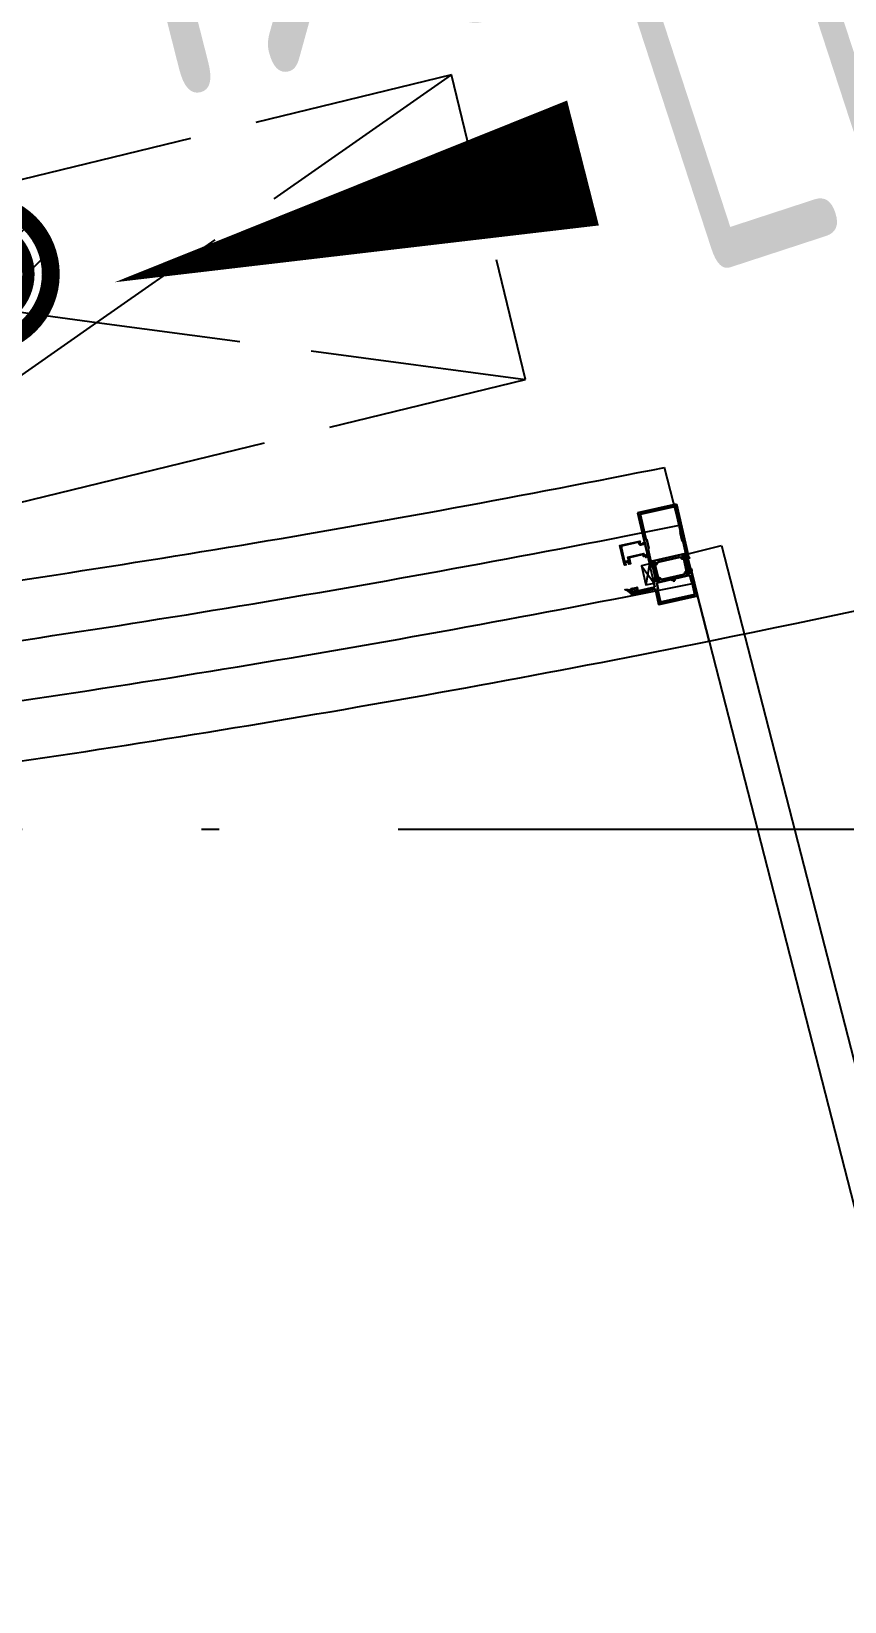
# Model space of a CAD drawing. Header units: inches. Extents: x 0 to 1813292486, y 0 to 3473589894.
# Drawn here: x 600660194 to 600661103, y 3473203155 to 3473204909 of the extents above; entities that cross this region are included whole.
import ezdxf

# ---------------------------------------------------------------- set-up
doc = ezdxf.new("R2010")
doc.units = ezdxf.units.IN
doc.header["$LTSCALE"] = 1000
doc.header["$MEASUREMENT"] = 0
doc.linetypes.add('AX-MALL-GIRD-200$0$DOTE', pattern=[2.42, 2, -0.2, 0.02, -0.2])
for name, color, linetype in [('A-Anno-Note', 241, 'Continuous'), ('AX-MALL-DIM-P02$0$A-Anno-Dims', 3, 'Continuous'), ('AX-MALL-DIM-P02$0$A-Anno-Note', 241, 'Continuous'), ('AX-MALL-DIM-P02$0$A-Detl-Thin', 131, 'Continuous'), ('AX-MALL-GIRD-200$0$A-Grid', 222, 'AX-MALL-GIRD-200$0$DOTE'), ('AX-MALL-P02-200$0$A-Anno-Note', 241, 'Continuous'), ('AX-MALL-WALL-P02$0$A-Anno-Note', 241, 'Continuous'), ('AX-MALL-WALL-P02-QT$0$A-Anno-Note', 241, 'Continuous'), ('AX-MALL-WALL-P02-QT$0$A-Curt', 151, 'Continuous'), ('AX-MALL-WALL-P02-QT$0$A-Detl-Patt', 8, 'Continuous'), ('AX-MALL-WALL-P02-QT$0$A-Detl-Thin', 131, 'Continuous'), ('AX-MALL-WALL-P02-QT$0$A-Fixt', 81, 'Continuous'), ('AX-MALL-WALL-P02-QT$0$A-Wind', 4, 'Continuous'), ('AX-MALL-WALL-P02-QT$0$GASKET', 2, 'Continuous'), ('AX-MALL-WALL-P02-QT$0$STSF', 2, 'Continuous'), ('AX-MALL-WORD-P02$0$A-Wind-Iden', 11, 'Continuous'), ('AX-MALL-ZTKD-P02$0$A-Anno-Note', 241, 'Continuous'), ('PX-MALL-P02-LG$0$P-Drain-Fldr', 4, 'Continuous'), ('PX-MALL-P02-LG$0$P-Drain-Fldr-ARCH', 161, 'Continuous'), ('PX-MALL-P02-LG$0$P-Drain-Fldr-W100', 4, 'Continuous'), ('PX-MALL-P02-LG$0$P-Drain-Fldr-W50', 4, 'Continuous')]:
    doc.layers.add(name, color=color, linetype=linetype)
doc.layers.add('AX-MALL-WALL-P02-QT$0$AM_SUPPR', color=6, linetype='Continuous', lineweight=30)
doc.styles.add('AX-MALL-DIM-P02$0$_TCH_DIM', font='gbenor.shx')
doc.styles.add('AX-MALL-WORD-P02$0$_TCH_WINDOW', font='gbenor.shx', dxfattribs={"bigfont": 'gbcbig.shx'})

# ---------------------------------------------------------------- blocks, each defined once
blk = doc.blocks.new('AX-MALL-WORD-P02')
at = {"layer": 'AX-MALL-WORD-P02$0$A-Wind-Iden', "style": 'AX-MALL-WORD-P02$0$_TCH_WINDOW', "width": 0.7}
blk.add_text('LC1210', height=446.25, rotation=357.6702, dxfattribs=at).set_placement((600456495, 3473036618.6))
blk = doc.blocks.new('AX-MALL-GIRD-200')
at = {"layer": 'AX-MALL-GIRD-200$0$A-Grid'}
blk.add_line((600215588.6, 3473125707.5), (600573484.6, 3472992380.8), dxfattribs=at)
blk = doc.blocks.new('AX-MALL-WALL-P02-QT$0$JB-AC(O)-Hide')
for p, q in [((-225, 175), (-450, 175)), ((-450, 175), (-450, 37.5)), ((-450, 175), (-225, 87.5)), ((150, 175), (-150, 175)), ((450, 175), (225, 175)), ((225, 87.5), (450, 175)), ((450, 37.5), (450, 175)), ((-150, 58.3), (0, 0)), ((0, 0), (150, 58.3)), ((-150, -58.3), (0, 0)), ((0, 0), (150, -58.3)), ((-450, -37.5), (-450, -175)), ((450, -175), (450, -37.5)), ((-450, -175), (-225, -87.5)), ((225, -87.5), (450, -175)), ((-450, -175), (-225, -175)), ((-150, -175), (150, -175)), ((225, -175), (450, -175))]:
    blk.add_line(p, q)
blk = doc.blocks.new('AX-MALL-WALL-P02-QT$0$tj')
at = {"layer": 'AX-MALL-WALL-P02-QT$0$A-Detl-Patt'}
h = blk.add_hatch(dxfattribs=at)
h.set_pattern_fill('STEEL', color=256, scale=100, angle=50.4318)
h.set_pattern_definition([(75, (-14278.2, 156289.83), (-153.340725, 41.087523), []), (75, (-14317.88, 156358.57), (-153.340725, 41.087523), [])])
edge = h.paths.add_edge_path()
edge.add_arc((274303, 370915.4), 354853.2, 270.960109, 275.951313)
edge.add_line((311095.3, 17974.7), (323404.3, 17664.9))
edge.add_arc((337498.6, -5423), 27050, 84.42965, 121.40246, ccw=False)
edge.add_line((340124.3, 21499.2), (352435.6, 23411.5))
edge.add_line((352435.6, 23411.5), (352460.3, 23263.6))
edge.add_arc((262949, 558936.3), 543100, 279.486523, 288.50533)
edge.add_line((435325, 43917.8), (435185.9, 44187.6))
edge.add_arc((262949, 558936.3), 542800, 279.518166, 288.500444, ccw=False)
edge.add_line((352706.5, 23609), (352681.7, 23756.9))
edge.add_line((352681.7, 23756.9), (340117.8, 21803.8))
edge.add_arc((337510.1, -5455), 27383.3, 84.53553, 121.20268)
edge.add_line((323323.7, 17967), (311085.8, 18275))
edge.add_arc((274273.8, 371474.5), 355112.7, 270.964111, 275.950126, ccw=False)
edge.add_line((280249, 16412.1), (280249, 16112))
blk.add_lwpolyline([(280199, 16060.3, 0.021808), (311096.9, 17924.6), (323417.8, 17614.5, -0.162936), (340125.4, 21448.9), (352394.5, 23354), (352419.3, 23206, 0.039422), (435396.2, 43888.9), (435210.7, 44248.6, -0.039209), (352747.6, 23666.5), (352722.9, 23813.9, 0.001867), (340109.1, 21853.1, 0.160692), (323306.5, 18015), (311084.2, 18325.1, -0.021778), (280199, 16460.5), (280199, 16060.3)], format="xyb", dxfattribs=at)
blk.add_lwpolyline([(280249, 16112, 0.021782), (311095.3, 17974.7), (323404.3, 17664.9, -0.162739), (340124.3, 21499.2), (352435.6, 23411.5), (352460.3, 23263.6, 0.039372), (435325, 43917.8), (435185.9, 44187.6, -0.039213), (352706.5, 23609), (352681.7, 23756.9), (340117.8, 21803.8, 0.16137), (323323.7, 17967), (311085.8, 18275, -0.021759), (280249, 16412.1)], format="xyb", close=True, dxfattribs=at)
at = {"layer": 'AX-MALL-WALL-P02-QT$0$A-Detl-Thin'}
blk.add_lwpolyline([(323148.4, 17447.7, 0.639724), (324120.4, 9883.6, 0.219718), (346572.5, 12768.6, 0.639724), (345600.6, 20332.7, 0.219718)], format="xyb", close=True, dxfattribs=at)
blk = doc.blocks.new('AX-MALL-WALL-P02-QT$0$A$C0A607B9E')
at = {"linetype": 'Continuous'}
h = blk.add_hatch(dxfattribs=at)
h.set_pattern_fill('ANSI37', color=1)
h.set_pattern_definition([(45, (-14339043.6352, -8955566.6047), (-1.12253201513, 1.12253201513), []), (135, (-14339043.6352, -8955566.6047), (-1.12253201513, -1.12253201513), [])])
edge = h.paths.add_edge_path()
edge.add_arc((-0.9, 1.2), 0.3, 90, 158.929)
edge.add_arc((-10.5, 4.9), 10, 296.683, 338.929, ccw=False)
edge.add_arc((-5.9, -4.3), 0.3, 116.683, 276.6693)
edge.add_arc((-6.9, 4.3), 9, 276.6693, 314.4305)
edge.add_arc((-0.4, -2.3), 0.3, 15.9653, 134.4305, ccw=False)
edge.add_line((-0.1, -2.2), (0.3, -3.7))
edge.add_arc((0.7, -3.6), 0.4, 195.9653, 344.0347)
edge.add_line((1.1, -3.7), (1.5, -2.2))
edge.add_arc((1.8, -2.3), 0.3, 15.9653, 164.0347, ccw=False)
edge.add_line((2.1, -2.2), (2.5, -3.7))
edge.add_arc((2.9, -3.6), 0.4, 195.9653, 344.0347)
edge.add_line((3.3, -3.7), (3.7, -2.2))
edge.add_arc((4, -2.3), 0.3, 15.9653, 164.0347, ccw=False)
edge.add_line((4.3, -2.2), (4.7, -3.7))
edge.add_arc((5.1, -3.6), 0.4, 195.9653, 344.0347)
edge.add_line((5.5, -3.7), (5.9, -2.2))
edge.add_arc((6.2, -2.3), 0.3, 15.9653, 164.0347, ccw=False)
edge.add_line((6.5, -2.2), (6.9, -3.7))
edge.add_arc((7.3, -3.6), 0.4, 195.9653, 360)
edge.add_line((7.7, -3.6), (7.7, -0.3))
edge.add_arc((7.4, -0.3), 0.3, 0, 90)
edge.add_line((7.4, 0), (0, 0))
edge.add_line((0, 0), (0, 1.5))
edge.add_line((0, 1.5), (-0.9, 1.5))
at = {"color": 1, "linetype": 'Continuous'}
blk.add_lwpolyline([(-0.9, 1.5, 0.310169), (-1.2, 1.3, -0.18645), (-6, -4, 0.838998), (-5.9, -4.6, 0.166272), (-0.6, -2.1, -0.568456), (-0.1, -2.2), (0.3, -3.7, 0.754029), (1.1, -3.7), (1.5, -2.2, -0.754029), (2.1, -2.2), (2.5, -3.7, 0.754029), (3.3, -3.7), (3.7, -2.2, -0.754029), (4.3, -2.2), (4.7, -3.7, 0.754029), (5.5, -3.7), (5.9, -2.2, -0.754029), (6.5, -2.2), (6.9, -3.7, 0.869553), (7.7, -3.6), (7.7, -0.3, 0.414214), (7.4, 0), (0, 0), (0, 1.5)], format="xyb", close=True, dxfattribs=at)
blk = doc.blocks.new('AX-MALL-WALL-P02-QT$0$尺寸分格点')
at = {"ltscale": 10}
h = blk.add_hatch(color=1, dxfattribs=at)
h.dxf.hatch_style = 1
edge = h.paths.add_edge_path()
edge.add_line((0, -1.5), (0, 0))
edge.add_line((0, 0), (-1.5, 0))
edge.add_arc((0, 0), 1.5, 180, 270)
edge = h.paths.add_edge_path()
edge.add_line((0, 1.5), (0, 0))
edge.add_line((0, 0), (1.5, 0))
edge.add_arc((0, 0), 1.5, 0, 90)
for p, q in [((-2.5, 0), (2.5, 0)), ((0, -2.5), (0, 2.5))]:
    blk.add_line(p, q)
blk.add_circle((0, 0), 1.5)
blk = doc.blocks.new('AX-MALL-WALL-P02-QT$0$定位点')
blk.add_blockref('AX-MALL-WALL-P02-QT$0$尺寸分格点', (0, 0))
blk = doc.blocks.new('AX-MALL-WALL-P02-QT$0$A$C40565891')
h = blk.add_hatch()
h.set_pattern_fill('NET', color=6, scale=0.5, angle=315)
h.set_pattern_definition([(225, (-8954763.8857, -14331520.9494), (-1.12253201513, 1.12253201513), []), (135, (-8954763.8857, -14331520.9494), (1.12253201513, 1.12253201513), [])])
edge = h.paths.add_edge_path()
edge.add_line((-2.9, -1), (-17.1, -1))
edge.add_arc((-17.1, -2), 1, 90, 120)
edge.add_line((-17.6, -1.1), (-19.3, -2.1))
edge.add_line((-19.3, -2.1), (-19.6, -2.1))
edge.add_arc((-19.6, -1.7), 0.4, 180, 270, ccw=False)
edge.add_line((-20, -1.7), (-20, 1.7))
edge.add_arc((-19.6, 1.7), 0.4, 90, 180, ccw=False)
edge.add_line((-19.6, 2.1), (-19.3, 2.1))
edge.add_line((-19.3, 2.1), (-17.6, 1.1))
edge.add_arc((-17.1, 2), 1, 240, 270)
edge.add_line((-17.1, 1), (-2.9, 1))
edge.add_arc((-2.9, 2), 1, 270, 300)
edge.add_line((-2.4, 1.1), (-0.7, 2.1))
edge.add_line((-0.7, 2.1), (-0.4, 2.1))
edge.add_arc((-0.4, 1.7), 0.4, 0, 90, ccw=False)
edge.add_line((0, 1.7), (0, -1.7))
edge.add_arc((-0.4, -1.7), 0.4, 270, 360, ccw=False)
edge.add_line((-0.4, -2.1), (-0.7, -2.1))
edge.add_line((-0.7, -2.1), (-2.4, -1.1))
edge.add_arc((-2.9, -2), 1, 60, 90)
at = {"layer": 'AX-MALL-WALL-P02-QT$0$STSF', "lineweight": 40}
blk.add_lwpolyline([(-2.9, -1), (-17.1, -1, 0.131652), (-17.6, -1.1), (-19.3, -2.1), (-19.6, -2.1, -0.414214), (-20, -1.7), (-20, 1.7, -0.414214), (-19.6, 2.1), (-19.3, 2.1), (-17.6, 1.1, 0.131652), (-17.1, 1), (-2.9, 1, 0.131652), (-2.4, 1.1), (-0.7, 2.1), (-0.4, 2.1, -0.414214), (0, 1.7), (0, -1.7, -0.414214), (-0.4, -2.1), (-0.7, -2.1), (-2.4, -1.1, 0.131652)], format="xyb", close=True, dxfattribs=at)
blk = doc.blocks.new('AX-MALL-WALL-P02-QT$0$A$C5DA96DE0')
at = {"layer": 'AX-MALL-WALL-P02-QT$0$AM_SUPPR', "color": 3}
for points in [[(-22, 105.2), (-22, 46.6, -0.414214), (-21.7, 46.3), (-21.7, 45.3, -0.414214), (-21.9, 45.1), (-22.1, 45.1, 0.315299), (-22.3, 45), (-22.9, 43.4, 0.548619), (-22.7, 43.1), (-20, 43.3, 0.176327), (-19.8, 43.4), (-19.5, 43.8, 0.57735), (-19.5, 44.1), (-19.7, 44.1, -0.310745), (-19.9, 44.3), (-20.2, 46.2), (-20.2, 46.3, -0.664495), (-19.4, 46.7, 0.196262), (-19.2, 46.6), (-15.8, 46.6, -0.414214), (-15.5, 46.3), (-15.5, 46), (-16.5, 44.3, 0.57968), (-16.4, 44.1), (-15.1, 44.1, 0.266079), (-14.2, 44.6), (-13.3, 46.1, -0.266079), (-12.5, 46.6), (-12.5, 46.6), (12.5, 46.6, -0.266079), (13.3, 46.1), (14.2, 44.6, 0.266079), (15.1, 44.1), (16.4, 44.1, 0.57968), (16.5, 44.3), (15.5, 46), (15.5, 46.3, -0.414214), (15.8, 46.6), (19.2, 46.6, 0.196262), (19.4, 46.7, -0.664495), (20.2, 46.3), (20.2, 46.2), (19.9, 44.3, -0.310745), (19.7, 44.1), (19.5, 44.1, 0.57735), (19.5, 43.8), (19.8, 43.4, 0.176327), (20, 43.3), (22.7, 43.1, 0.548619), (22.9, 43.4), (22.3, 45, 0.315299), (22.1, 45.1), (21.9, 45.1, -0.414214), (21.7, 45.3), (21.7, 46.3, -0.414214), (22, 46.6), (22, 73.9)], [(-12.5, 26.6), (-12.5, 26.6, -0.266079), (-13.3, 27.1), (-14.2, 28.6, 0.266079), (-15.1, 29.1), (-16.4, 29.1, 0.57968), (-16.5, 28.9), (-15.5, 27.2), (-15.5, 26.9, -0.414214), (-15.8, 26.6), (-19.2, 26.6, 0.196262), (-19.4, 26.5, -0.664495), (-20.2, 26.9), (-20.2, 27), (-19.9, 28.9, -0.310745), (-19.7, 29.1), (-19.5, 29.1, 0.57735), (-19.5, 29.4), (-19.8, 29.8, 0.176327), (-20, 29.9), (-22.7, 30.1, 0.548619), (-22.9, 29.8), (-22.3, 28.2, 0.315299), (-22.1, 28.1), (-21.9, 28.1, -0.414214), (-21.7, 27.9), (-21.7, 26.9, -0.414214), (-22, 26.6), (-22, 0), (22, 0), (22, 18)], [(22, 20), (22, 26.6, -0.414214), (21.7, 26.9), (21.7, 27.9, -0.414214), (21.9, 28.1), (22.1, 28.1, 0.315299), (22.3, 28.2), (22.9, 29.8, 0.548619), (22.7, 30.1), (20, 29.9, 0.176327), (19.8, 29.8), (19.5, 29.4, 0.57735), (19.5, 29.1), (19.7, 29.1, -0.310745), (19.9, 28.9), (20.2, 27), (20.2, 26.9, -0.664495), (19.4, 26.5, 0.196262), (19.2, 26.6), (15.8, 26.6, -0.414214), (15.5, 26.9), (15.5, 27.2), (16.5, 28.9, 0.57968), (16.4, 29.1), (15.1, 29.1, 0.266079), (14.2, 28.6), (13.3, 27.1, -0.266079), (12.5, 26.6), (-12.5, 26.6)]]:
    blk.add_lwpolyline(points, format="xyb", dxfattribs=at)
for points in [[(22, 73.9), (22, 73.9), (22, 105.2), (-22, 105.2)], [(-19.8, 103), (-19.8, 103), (-19.8, 74.7), (-19, 73.7), (-19, 68.7), (-19, 63.7), (-20, 62.7), (-20, 48.8), (20, 48.8), (20, 62.7), (19, 63.7), (19, 68.7), (19, 73.7), (19.8, 74.7), (19.8, 103), (-19.8, 103)], [(-19, 24.4), (-19, 16.6), (-19.8, 15.6), (-19.8, 2.2), (-19.8, 2.2), (19.8, 2.2), (19.8, 15.6), (19, 16.6), (19, 24.4), (-19, 24.4)], [(22, 20), (44, 20), (44, 20.4), (45, 20.1), (45, 20.4), (46, 20.1), (46, 20.4), (47, 20.1), (47, 20.4), (48, 20.1), (48, 20.4), (49, 20.4), (49, 18), (22, 18)]]:
    blk.add_lwpolyline(points, dxfattribs=at)
at = {"color": 6, "ltscale": 10, "xscale": -0.9999999999999999, "rotation": 90}
blk.add_blockref('AX-MALL-WALL-P02-QT$0$A$C40565891', (-17.7, 26.6), dxfattribs=at)
at = {"color": 6, "ltscale": 10, "rotation": 270}
blk.add_blockref('AX-MALL-WALL-P02-QT$0$A$C40565891', (17.7, 26.6), dxfattribs=at)
blk = doc.blocks.new('AX-MALL-WALL-P02-QT$0$A$C3D8E1D5A')
at = {"color": 3, "ltscale": 10}
blk.add_lwpolyline([(-25, -18.8), (-25, -17.5), (-23, -17.5), (-23, -15.5), (-7, -15.5), (-7, -22.5), (-5.3, -22.5, 0.414214), (-5, -22.2), (-5, -21.8, 0.414), (-5.3, -21.5), (-5.7, -21.5, -0.483847), (-6, -21.1), (-5.7, -19.9), (-1.3, -19.9), (-1, -21.1, -0.47418), (-1.3, -21.5), (-1.7, -21.5, 0.414), (-2, -21.8), (-2, -22.2, 0.414214), (-1.7, -22.5), (0, -22.5), (0, 0), (-22.9, 0), (-22.9, -1), (-22.4, -1), (-22.4, -3, -0.414214), (-22.9, -3.5), (-25, -3.5), (-25.5, -2.9, 0.498868), (-25.9, -2.9), (-27.4, -5, 0.819287), (-27, -5.5), (-25.5, -4.5), (-22.9, -4.5, 0.414214), (-21.4, -3), (-21.4, -1), (-3.2, -1, -0.414209), (-1, -3.2), (-1, -18.5), (-6, -18.5), (-6, -14.5), (-24, -14.5), (-24, -16.5), (-25, -16.5), (-27.2, -16.5, 0.658242), (-27.6, -17.3), (-25.9, -19.1, 0.682714), (-25, -18.8)], format="xyb", dxfattribs=at)
blk = doc.blocks.new('AX-MALL-WALL-P02-QT$0$A$C3EB17898')
at = {"color": 6}
for p, q in [((22, 23), (31.3, 1)), ((31.3, 23), (22, 1))]:
    blk.add_line(p, q, dxfattribs=at)
blk.add_lwpolyline([(22, 23), (31.3, 23), (31.3, 1), (22, 1)], close=True, dxfattribs=at)
at = {"color": 6, "ltscale": 10}
for name, p in [('AX-MALL-WALL-P02-QT$0$A$C5DA96DE0', (0, -23.7)), ('AX-MALL-WALL-P02-QT$0$A$C3D8E1D5A', (49.9, 50.2))]:
    blk.add_blockref(name, p, dxfattribs=at)
at = {"color": 6, "ltscale": 10, "rotation": 180}
blk.add_blockref('AX-MALL-WALL-P02-QT$0$A$C0A607B9E', (49, -3.3), dxfattribs=at)
at = {"layer": 'AX-MALL-WALL-P02-QT$0$GASKET', "extrusion": (0, 0, -1), "zscale": -1, "rotation": 270}
blk.add_blockref('AX-MALL-WALL-P02-QT$0$定位点', (0, 0), dxfattribs=at)
blk = doc.blocks.new('AX-MALL-WALL-P02-QT$0$mqst2')
at = {"color": 6, "ltscale": 10, "xscale": -0.9999999999999998, "rotation": 12.86861094112523}
blk.add_blockref('AX-MALL-WALL-P02-QT$0$A$C3EB17898', (447321.4, -42977.2), dxfattribs=at)
blk = doc.blocks.new('AX-MALL-WALL-P02-QT$0$$DorLib2D$00000002')
for p, q in [((-0.5, 0), (-0.5, 0.4875)), ((-0.475, 0.4875), (-0.5, 0.4875)), ((-0.475, 0), (-0.475, 0.4875)), ((0.475, 0), (0.475, 0.4875)), ((0.475, 0.4875), (0.5, 0.4875)), ((0.5, 0), (0.5, 0.4875)), ((-0.5, 0), (-0.475, 0)), ((0.5, 0), (0.475, 0))]:
    blk.add_line(p, q)
at = {"lineweight": 13}
for centre, start, end in [((-0.4875, 0), 0, 88.5307), ((0.4875, 0), 91.4693, 180)]:
    blk.add_arc(centre, 0.4875, start, end, dxfattribs=at)
blk = doc.blocks.new('AX-MALL-WALL-P02-QT')
at = {"layer": 'AX-MALL-WALL-P02-QT$0$A-Curt'}
blk.add_line((600456369.3, 3473036233.9), (600456390.3, 3473036433.1), dxfattribs=at)
for radius, end in [(14900, 260.89608), (14966.7, 260.9098), (15033.3, 260.9234), (15100, 260.93688)]:
    blk.add_arc((600458747.9, 3473051145.4), radius, 257.20238, end, dxfattribs=at)
at = {"layer": 'AX-MALL-WALL-P02-QT$0$A-Wind'}
blk.add_arc((600458747.9, 3473051145.4), 15100, 260.93685, 267.01083, dxfattribs=at)
at = {"layer": 'AX-MALL-WALL-P02-QT$0$A-Anno-Note', "rotation": 339.5681613092181}
blk.add_blockref('AX-MALL-WALL-P02-QT$0$mqst2', (600052179.3, 3473232742.4), dxfattribs=at)
at = {"layer": 'AX-MALL-WALL-P02-QT$0$A-Detl-Thin', "rotation": 339.5681613091762}
blk.add_blockref('AX-MALL-WALL-P02-QT$0$tj', (600144118.7, 3473128496.3), dxfattribs=at)
at = {"layer": 'AX-MALL-WALL-P02-QT$0$A-Fixt', "rotation": 353.226949676329}
blk.add_blockref('AX-MALL-WALL-P02-QT$0$JB-AC(O)-Hide', (600455852.7, 3473036806.2), dxfattribs=at)
at = {"layer": 'AX-MALL-WALL-P02-QT$0$A-Wind'}
blk.add_blockref('AX-MALL-GIRD-200', (0, 0), dxfattribs=at)
at = {"layer": 'AX-MALL-WALL-P02-QT$0$A-Wind', "xscale": 1600, "yscale": -1600, "zscale": 200, "rotation": 353.973841053646}
blk.add_blockref('AX-MALL-WALL-P02-QT$0$$DorLib2D$00000002', (600457175.4, 3473036249.5), dxfattribs=at)
blk = doc.blocks.new('AX-MALL-WALL-P02')
at = {"layer": 'AX-MALL-WALL-P02$0$A-Anno-Note'}
blk.add_blockref('AX-MALL-WORD-P02', (0, 0), dxfattribs=at)
blk.add_blockref('AX-MALL-WALL-P02-QT', (0, 0), dxfattribs=at)
blk = doc.blocks.new('PX-MALL-P02-LG$0$A$C5A9C1854')
at = {"layer": 'PX-MALL-P02-LG$0$P-Drain-Fldr-W50', "ltscale": 0.7}
for p, q in [((38.9, -38.9), (-38.9, 38.9)), ((52.4, -16.8), (-16.8, 52.4)), ((16.8, -52.4), (-52.4, 16.8))]:
    blk.add_line(p, q, dxfattribs=at)
at = {"layer": 'PX-MALL-P02-LG$0$P-Drain-Fldr-W50', "ltscale": 0.7, "const_width": 13.8}
blk.add_lwpolyline([(-55, 0, 1), (55, 0, 1)], format="xyb", close=True, dxfattribs=at)
blk = doc.blocks.new('PX-MALL-P02-LG$0$A$C7D2520B3')
at = {"layer": 'PX-MALL-P02-LG$0$P-Drain-Fldr', "ltscale": 0.7}
for p, q in [((78.5, -25.2), (-25.2, 78.5)), ((58.3, -58.3), (-58.3, 58.3)), ((25.2, -78.5), (-78.5, 25.2))]:
    blk.add_line(p, q, dxfattribs=at)
at = {"layer": 'PX-MALL-P02-LG$0$P-Drain-Fldr', "ltscale": 0.7, "const_width": 20}
blk.add_lwpolyline([(0, -80, 1), (0, 80, 1)], format="xyb", close=True, dxfattribs=at)
blk = doc.blocks.new('PX-MALL-P02-LG$0$A$C2257314B')
at = {"layer": 'PX-MALL-P02-LG$0$P-Drain-Fldr-ARCH', "ltscale": 0.7}
for p, q in [((38.9, -38.9), (-38.9, 38.9)), ((52.4, -16.8), (-16.8, 52.4)), ((16.8, -52.4), (-52.4, 16.8))]:
    blk.add_line(p, q, dxfattribs=at)
for start, end in [(0, 180), (180, 0)]:
    blk.add_arc((0, 0), 55, start, end, dxfattribs=at)
blk = doc.blocks.new('PX-MALL-P02-LG$0$P-Drain-Fldr')
blk.add_blockref('PX-MALL-P02-LG$0$A$C2257314B', (0, 0))
at = {"layer": 'PX-MALL-P02-LG$0$P-Drain-Fldr-W100'}
blk.add_blockref('PX-MALL-P02-LG$0$A$C7D2520B3', (0, 0), dxfattribs=at)
at = {"layer": 'PX-MALL-P02-LG$0$P-Drain-Fldr-W50'}
blk.add_blockref('PX-MALL-P02-LG$0$A$C5A9C1854', (0, 0), dxfattribs=at)
blk = doc.blocks.new('PX-MALL-P02-LG')
at = {"layer": 'PX-MALL-P02-LG$0$P-Drain-Fldr', "xscale": -0.9999999999999991, "rotation": 339.5681613075038}
blk.add_blockref('PX-MALL-P02-LG$0$P-Drain-Fldr', (600455748.2, 3473036902.7), dxfattribs=at)
blk = doc.blocks.new('AX-MALL-ZTKD-P02')
at = {"layer": 'AX-MALL-ZTKD-P02$0$A-Anno-Note'}
blk.add_blockref('AX-MALL-GIRD-200', (0, 0), dxfattribs=at)
blk = doc.blocks.new('AX-MALL-DIM-P02')
at = {"layer": 'AX-MALL-DIM-P02$0$A-Anno-Dims'}
blk.add_lwpolyline([(600456585.2, 3473036766, 0, 0, 0), (600455886.7, 3473036841.3, 0, 144, 0), (600456423.6, 3473036783.5, 0, 0, 0)], format="xyseb", dxfattribs=at)
at = {"layer": 'AX-MALL-DIM-P02$0$A-Detl-Thin'}
blk.add_blockref('AX-MALL-ZTKD-P02', (0, 0), dxfattribs=at)
at = {"layer": 'AX-MALL-DIM-P02$0$A-Anno-Note', "style": 'AX-MALL-DIM-P02$0$_TCH_DIM', "width": 0.7}
blk.add_text('1%', height=535.5, rotation=353.8465, dxfattribs=at).set_placement((600455953.6, 3473037015.4))
blk = doc.blocks.new('AX-MALL-P02-200')
at = {"layer": 'AX-MALL-P02-200$0$A-Anno-Note'}
blk.add_blockref('AX-MALL-WALL-P02', (0, 0), dxfattribs=at)
for name in ['AX-MALL-DIM-P02', 'PX-MALL-P02-LG']:
    blk.add_blockref(name, (0, 0), dxfattribs=at)

msp = doc.modelspace()

# ---------------------------------------------------------------- block references
at = {"layer": 'A-Anno-Note', "rotation": 20.43183869077545}
msp.add_blockref('AX-MALL-P02-200', (1250392458.5, 9048125.7), dxfattribs=at)

doc.saveas('drawing.dxf')
